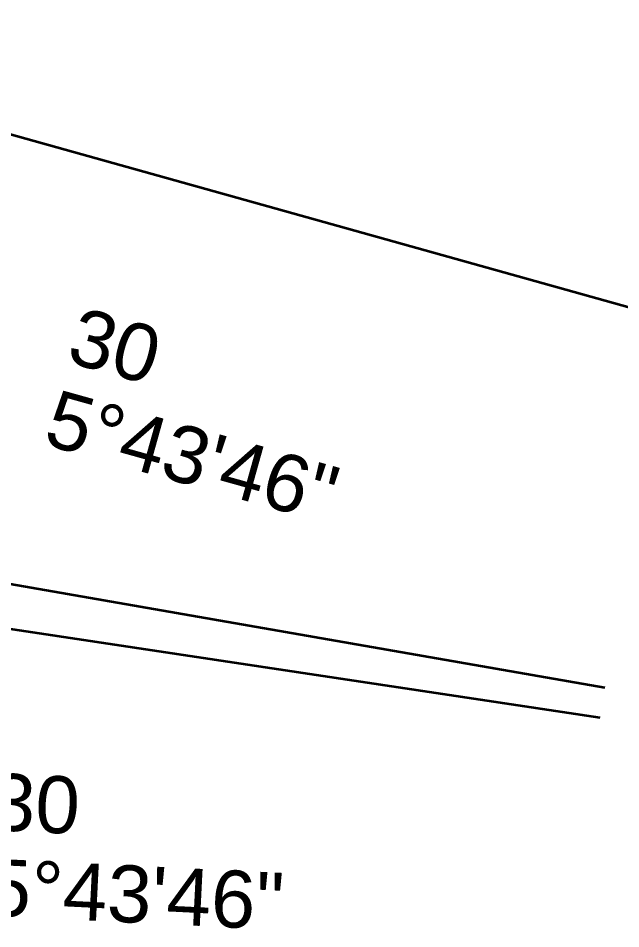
# Model space of a CAD drawing. Extents: x 320145 to 321236, y 534817 to 538266.
# Drawn here: x 321029.8 to 321066.8, y 536795.2 to 536851.1 of the extents above; entities that cross this region are included whole.
import ezdxf

# ---------------------------------------------------------------- set-up
doc = ezdxf.new("R2010")
doc.units = 0
doc.layers.get('0').update_dxf_attribs({"linetype": 'CONTINUOUS'})
doc.layers.add('C-ALGN-L1000Q1-CURV @ 1', color=2, linetype='CONTINUOUS', lineweight=35)
doc.layers.add('C-ALGN-L1000Q1-TEXT', color=2, linetype='CONTINUOUS', lineweight=35)
doc.styles.add('CurveData', font='arial.ttf')

# ---------------------------------------------------------------- blocks, each defined once
blk = doc.blocks.new('curve_data_spiral')
at = {"color": 0, "linetype": 'Continuous', "lineweight": -2, "transparency": 16777216, "style": 'CurveData'}
for s, p in [('Ls', (0, 0)), ('Ɵs', (0, -1.5))]:
    blk.add_text(s, height=1, dxfattribs=at).set_placement(p)
for tag, p in [('LENGTH', (3.6, 0)), ('ANGLE', (3.6, -1.5))]:
    blk.add_attdef(tag, p, '', height=1, dxfattribs=at)

msp = doc.modelspace()

# ---------------------------------------------------------------- linework, layer by layer
at = {"layer": 'C-ALGN-L1000Q1-TEXT'}
for p, q in [((321003.946, 536851.087), (321071.358, 536832.227)), ((320996.856, 536822.053), (321065.813, 536810.018)), ((320996.294, 536818.594), (321065.516, 536808.184))]:
    msp.add_line(p, q, dxfattribs=at)

# ---------------------------------------------------------------- block references
at = {"layer": 'C-ALGN-L1000Q1-CURV @ 1', "xscale": 3.5, "yscale": 3.5, "zscale": 3.5}
for p, rotation in [((321020.561, 536833.429), 344.3700780463578), ((321015.521, 536801.911), 357.1767968625119)]:
    msp.add_blockref('curve_data_spiral', p, dxfattribs=dict(at, rotation=rotation)).add_auto_attribs({'LENGTH': '30', 'ANGLE': '5%%d43\'46"'})

doc.saveas('drawing.dxf')
